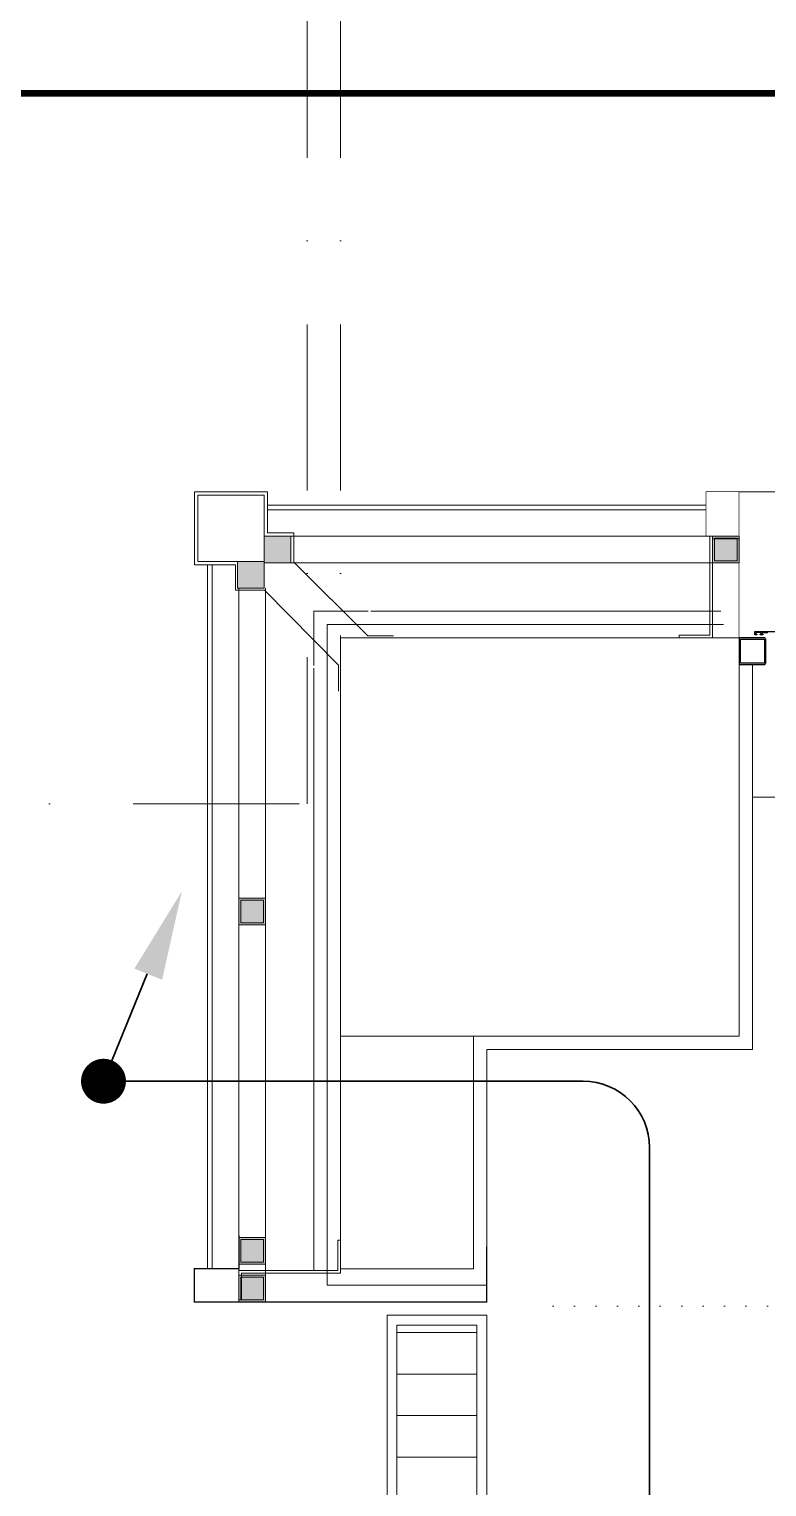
# Model space of a CAD drawing. Extents: x -9059 to 11889, y -1514 to 6575.
# Drawn here: x 1717.2 to 1828.2, y 3658 to 3877.5 of the extents above; entities that cross this region are included whole.
import ezdxf

# ---------------------------------------------------------------- set-up
doc = ezdxf.new("R2010")
doc.units = 0
doc.header["$LTSCALE"] = 25
doc.header["$MEASUREMENT"] = 0
for name, pattern in [('DASHDOT', [1, 0.5, -0.25, 0, -0.25]), ('DOT2', [0.125, 0, -0.125]), ('HIDDEN2', [4.7625, 3.175, -1.5875])]:
    doc.linetypes.add(name, pattern=pattern)
doc.layers.get('0').update_dxf_attribs({"color": 9, "lineweight": 9})
for name, color, linetype, lineweight in [('00', 9, 'Continuous', 9), ('01', 9, 'Continuous', 9), ('06D', 9, 'Continuous', 9), ('10', 9, 'Continuous', 9), ('14', 9, 'Continuous', 9), ('20', 9, 'DOT2', 9), ('21', 9, 'Continuous', 9), ('24', 9, 'DASHDOT', 9), ('33', 9, 'BATTING', 9), ('DATA TAVAN', 160, 'Continuous', 30), ('E-YUKARIDAN GELEN HAT', 7, 'Continuous', 30)]:
    doc.layers.add(name, color=color, linetype=linetype, lineweight=lineweight)
doc.linetypes.add('BATTING', pattern='A,0.0001,-0.1,[134,ltypeshp.shx,S=0.1,R=0,X=-0.1,Y=0],-0.2,[134,ltypeshp.shx,S=0.1,R=180,X=0.1,Y=0],-0.1', length=0.4001)

# ---------------------------------------------------------------- blocks, each defined once
blk = doc.blocks.new('p-s-profil')
at = {"layer": '10'}
blk.add_lwpolyline([(9, 15.3), (4.6, 15.3), (4.6, 0.4), (0, 0.4), (0, 0), (5, 0), (5, 14.9), (9, 14.9), (9, 15.3)], dxfattribs=at)
blk.add_lwpolyline([(9, 15.3), (4.6, 15.3), (4.6, 0.4), (0, 0.4), (0, 0), (5, 0), (5, 14.9), (9, 14.9), (9, 15.3)], dxfattribs=at)
blk = doc.blocks.new('p-kutu_profil_40x40')
h = blk.add_hatch(color=256)
h.dxf.hatch_style = 1
h.paths.add_polyline_path([(0, 0), (4, 0), (4, 4), (0, 4)])
h = blk.add_hatch(color=255)
h.dxf.hatch_style = 1
h.paths.add_polyline_path([(0, 0), (4, 0), (4, 4), (0, 4)])
blk.add_lwpolyline([(0, 0), (4, 0), (4, 4), (0, 4)], close=True)
at = {"layer": '10'}
for points in [[(0, 4), (4, 4), (4, 0), (0, 0)], [(0, 4), (4, 4), (4, 0), (0, 0)], [(0, 0), (4, 0), (4, 4), (0, 4)], [(0.3, 3.7), (3.7, 3.7), (3.7, 0.3), (0.3, 0.3)], [(0.3, 3.7), (3.7, 3.7), (3.7, 0.3), (0.3, 0.3)]]:
    blk.add_lwpolyline(points, close=True, dxfattribs=at)
blk = doc.blocks.new('prf-10x10')
h = blk.add_hatch(color=255)
h.dxf.hatch_style = 1
h.paths.add_polyline_path([(-5, -5), (5, -5), (5, 5), (-5, 5)])
at = {"layer": '10'}
blk.add_lwpolyline([(-5, -5), (5, -5), (5, 5), (-5, 5)], close=True, dxfattribs=at)
blk = doc.blocks.new('p-kose-trapez')
at = {"layer": '06D'}
for points in [[(-21.96, -6.51), (-14.31, -6.51)], [(-21.96, -10.51), (-14.32, -10.51)], [(-10.51, -21.96), (-10.51, -14.32)], [(-6.51, -21.96), (-6.51, -14.31)], [(-17.81, -21.96), (-17.81, -17.81), (-21.96, -17.81)]]:
    blk.add_lwpolyline(points, dxfattribs=at)
at = {"layer": '10'}
for points in [[(-29.8, -21.51), (-25.92, -21.51), (-14.8, -10.39), (-14.8, -6), (-10.81, -6), (-10.81, 0.19), (0.19, 0.19), (0.19, -10.81), (-6, -10.81), (-6, -14.61), (-10.38, -14.61), (-21.51, -25.94), (-21.51, -29.81)], [(-22.96, -1.81), (-10.81, -1.81)], [(-10.31, -6.51), (-10.31, -6.51), (-10.31, -0.32), (-0.31, -0.32), (-0.31, -10.32), (-6.5, -10.32), (-6.5, -10.32)], [(-22.96, -2.51), (-10.81, -2.51)], [(-2.51, -21.96), (-2.51, -10.81)], [(-1.81, -21.96), (-1.81, -10.81)]]:
    blk.add_lwpolyline(points, dxfattribs=at)
at = {"layer": '10', "xscale": 0.4, "yscale": 0.4, "rotation": 90}
for p in [(-12.31, -8.51), (-8.31, -12.32)]:
    blk.add_blockref('prf-10x10', p, dxfattribs=at)
blk = doc.blocks.new('AKS')
at = {"layer": '24', "ltscale": 2}
for points in [[(1640.06, 4008.37), (1640.06, 3968.37), (1740.06, 3968.37), (1740.06, 3745.87)], [(1845.06, 4008.37), (1845.06, 3968.37), (1745.06, 3968.37), (1745.06, 3745.87)], [(1062.53, 3745.87), (1745.06, 3745.87)]]:
    blk.add_lwpolyline(points, dxfattribs=at)

msp = doc.modelspace()

# ---------------------------------------------------------------- hatches: boundary and pattern name
at = {"layer": '06D'}
h = msp.add_hatch(dxfattribs=at)
h.set_pattern_fill('ANSI31', color=256, scale=50, angle=135, style=0)
h.set_pattern_definition([(180, (491864.614, 158699.999), (-1e-15, -6.25), [])])
h.paths.add_polyline_path([(1784.56, 3289.37), (1772.56, 3289.37), (1772.56, 3682.37), (1784.56, 3682.37)])

# ---------------------------------------------------------------- linework, layer by layer
at = {"layer": '00'}
for points in [[(1824.06, 3765.87), (1824.06, 3785.87)], [(1784.06, 3725.87), (1784.06, 3725.87), (1784.06, 3690.87), (1764.06, 3690.87), (1764.06, 3725.87)], [(1784.06, 3725.87), (1764.06, 3725.87)]]:
    msp.add_lwpolyline(points, dxfattribs=at)
at = {"layer": '01'}
msp.add_lwpolyline([(1764.06, 3725.87), (1824.06, 3725.87), (1824.06, 3785.87), (1764.06, 3785.87)], close=True, dxfattribs=at)
at = {"layer": '06D'}
for points in [[(2224.06, 3807.87), (1824.06, 3807.87)], [(1764.21, 3801.17), (1824.06, 3801.17)], [(1764.21, 3797.17), (1824.06, 3797.17)], [(1768.21, 3789.87), (1768.21, 3789.87), (1764.21, 3789.87)], [(1768.21, 3789.87), (1768.21, 3789.87), (1764.21, 3789.87)], [(1768.61, 3789.87), (1821.32, 3789.87)], [(1748.76, 3785.72), (1748.76, 3686.17)], [(1752.76, 3785.72), (1752.76, 3686.17)], [(1760.06, 3782.22), (1760.06, 3782.22), (1760.06, 3786.22)], [(1760.06, 3781.72), (1760.06, 3781.72), (1760.06, 3785.72)], [(1764.06, 3782.22), (1764.06, 3786.22)], [(1764.06, 3781.72), (1764.06, 3785.72)], [(1768.21, 3785.87), (1764.21, 3785.87)], [(1768.21, 3785.87), (1764.21, 3785.87)], [(1768.21, 3785.87), (1824.06, 3785.87)], [(1768.21, 3785.87), (1821.72, 3785.87)], [(1760.06, 3781.32), (1760.06, 3690.57)], [(1764.06, 3781.72), (1764.06, 3690.17)], [(2222.06, 3763.87), (2222.06, 3761.87), (1826.06, 3761.87), (1826.06, 3763.87)]]:
    msp.add_lwpolyline(points, dxfattribs=at)
for points in [[(1786.06, 3287.87), (1771.06, 3287.87), (1771.06, 3683.87), (1786.06, 3683.87)], [(1784.56, 3289.37), (1772.56, 3289.37), (1772.56, 3682.37), (1784.56, 3682.37)]]:
    msp.add_lwpolyline(points, close=True, dxfattribs=at)
at = {"layer": '10'}
for points, const_width in [([(1817.06, 3801.17), (1819.06, 3801.17), (1819.06, 3807.87), (1824.06, 3807.87), (1824.06, 3785.87), (1828.08, 3785.87)], 0.1), ([(1786.06, 3694.2), (1786.06, 3685.87), (1742.06, 3685.87), (1742.06, 3690.87), (1748.76, 3690.87), (1748.76, 3695.87)], 0.2)]:
    msp.add_lwpolyline(points, dxfattribs=dict(at, const_width=const_width))
for points in [[(1769.21, 3805.87), (1764.21, 3805.87)], [(1769.21, 3805.87), (1764.21, 3805.87)], [(1769.21, 3805.17), (1764.21, 3805.17)], [(1769.21, 3805.17), (1764.21, 3805.17)], [(1769.21, 3805.87), (1819.06, 3805.87)], [(1769.21, 3805.17), (1819.06, 3805.17)], [(1744.06, 3781.22), (1744.06, 3786.22)], [(1744.06, 3780.72), (1744.06, 3785.72)], [(1744.76, 3781.22), (1744.76, 3786.22)], [(1744.76, 3780.72), (1744.76, 3785.72)], [(1744.06, 3780.72), (1744.06, 3690.87)], [(1744.76, 3780.72), (1744.76, 3690.87)]]:
    msp.add_lwpolyline(points, dxfattribs=at)
at = {"layer": '10', "lineweight": 25, "ltscale": 0.5}
msp.add_lwpolyline([(1824.06, 3782.07, 0.414214), (1824.26, 3781.87), (1827.86, 3781.87, 0.414214), (1828.06, 3782.07), (1828.06, 3785.67, 0.414214), (1827.86, 3785.87), (1824.26, 3785.87, 0.414214), (1824.06, 3785.67)], format="xyb", close=True, dxfattribs=at)
msp.add_lwpolyline([(1824.26, 3782.07), (1824.26, 3785.67), (1827.86, 3785.67), (1827.86, 3782.07)], close=True, dxfattribs=at)
msp.add_lwpolyline([(1828.38, 3786.65), (1828.05, 3786.65), (1828.05, 3786.64), (1827.9, 3786.64), (1827.9, 3786.65), (1827.63, 3786.65), (1827.63, 3786.64), (1827.5, 3786.64), (1827.5, 3786.47, 0.414214), (1827.53, 3786.44), (1827.63, 3786.44), (1827.63, 3786.39, -0.414214), (1827.58, 3786.34), (1827.27, 3786.34, -0.414214), (1827.2, 3786.41), (1827.2, 3786.43, -0.414214), (1827.21, 3786.44), (1827.31, 3786.44, 0.414214), (1827.36, 3786.49), (1827.36, 3786.61, 0.414214), (1827.31, 3786.66), (1826.64, 3786.66, 0.414214), (1826.59, 3786.61), (1826.59, 3786.49, 0.414214), (1826.64, 3786.44), (1826.74, 3786.44, -0.414214), (1826.75, 3786.43), (1826.75, 3786.41, -0.414214), (1826.68, 3786.34), (1826.46, 3786.34, -0.414214), (1826.45, 3786.35), (1826.45, 3786.83, -0.414214), (1826.46, 3786.84), (1834.44, 3786.84, -0.414214)], format="xyb", dxfattribs=at)
at = {"layer": '14'}
for points in [[(1826.06, 3763.87), (1826.06, 3781.87)], [(1786.06, 3723.87), (1826.06, 3723.87), (1826.06, 3763.87)], [(1786.06, 3723.87), (1786.06, 3685.87)]]:
    msp.add_lwpolyline(points, dxfattribs=at)
at = {"layer": '20'}
msp.add_lwpolyline([(1796.07, 3685.2), (1891.07, 3685.2)], dxfattribs=at)
msp.add_arc((1794.64, 3687.13), 96.45, 270.8504, 358.8539, dxfattribs=at)
at = {"layer": '21', "linetype": 'HIDDEN2', "ltscale": 0.1, "const_width": 1}
msp.add_lwpolyline([(1709.38, 3867.87), (2071.08, 3867.87), (2071.08, 3253.49), (1709.38, 3253.49)], close=True, dxfattribs=at)
at = {"layer": '33', "ltscale": 0.2, "flags": 128}
msp.add_lwpolyline([(1786.06, 3688.37), (1762.06, 3688.37), (1762.06, 3787.87), (1821.72, 3787.87)], dxfattribs=at)
at = {"layer": 'DATA TAVAN'}
for p, q in [((1800.58, 3719.1), (1728.38, 3719.1)), ((1810.58, 3707.91), (1810.58, 3709.1)), ((1810.58, 3259.26), (1810.58, 3707.91))]:
    msp.add_line(p, q, dxfattribs=at)
msp.add_arc((1800.58, 3709.1), 10, 0, 90, dxfattribs=at)
at = {"layer": 'E-YUKARIDAN GELEN HAT', "color": 3, "linetype": 'Continuous'}
msp.add_line((1734.95, 3735.29), (1728.38, 3719.1), dxfattribs=at)
at = {"layer": 'E-YUKARIDAN GELEN HAT', "color": 4, "linetype": 'Continuous', "const_width": 3.38}
msp.add_lwpolyline([(1726.69, 3719.1, 1), (1730.07, 3719.1, 1)], format="xyb", close=True, dxfattribs=at)
at = {"layer": 'E-YUKARIDAN GELEN HAT', "color": 3, "linetype": 'Continuous'}
msp.add_solid([(1733.03, 3736.07), (1737.2, 3734.38), (1740.19, 3747.73)], dxfattribs=at)

# ---------------------------------------------------------------- block references
for name, p in [('AKS', (19, 15)), ('p-s-profil', (1815.06, 3785.87))]:
    msp.add_blockref(name, p)
at = {"xscale": -1}
msp.add_blockref('p-kose-trapez', (1742.25, 3807.68), dxfattribs=at)
at = {"extrusion": (0, 0, -1), "zscale": -1}
for name, p in [('p-kose-trapez', (-1742.25, 3807.68)), ('p-kutu_profil_40x40', (-1824.06, 3797.17))]:
    msp.add_blockref(name, p, dxfattribs=at)
at = {"rotation": 90}
for p in [(1752.76, 3742.67), (1752.76, 3691.57), (1752.76, 3685.87)]:
    msp.add_blockref('p-kutu_profil_40x40', p, dxfattribs=at)
at = {"xscale": -1, "rotation": 90}
msp.add_blockref('p-s-profil', (1764.06, 3695.17), dxfattribs=at)

doc.saveas('drawing.dxf')
